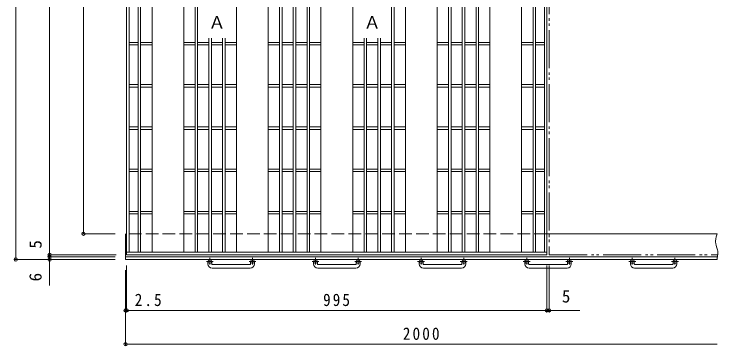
# Model space of a CAD drawing. Units: millimetres at full size, sheet at 1:10; details may follow other scales. Extents: x -1867 to 2123, y -1937 to 1840.
# Drawn here: x -1832 to -166, y -235 to 551 of the extents above; entities that cross this region are included whole.
import ezdxf
from ezdxf.enums import TextEntityAlignment as Align

# ---------------------------------------------------------------- set-up
doc = ezdxf.new("R2010")
doc.units = ezdxf.units.MM
doc.header["$LTSCALE"] = 10
doc.header["$PDMODE"] = 32
doc.header["$PDSIZE"] = 8
for name, pattern in [('CHAIN1', [8, 5, -1, 1, -1]), ('DASHED3', [4, 3, -1]), ('DOUBLE_CHAIN2', [12.8, 9, -1, 0.6, -0.6, 0.6, -1])]:
    doc.linetypes.add(name, pattern=pattern)
for name, color, linetype, lineweight in [('C-1', 2, 'Continuous', 9), ('C-2', 3, 'Continuous', 9), ('C-4', 7, 'Continuous', 9)]:
    doc.layers.add(name, color=color, linetype=linetype, lineweight=lineweight)
doc.styles.add('ＭＳ ゴシック', font='')
doc.styles.get('ＭＳ ゴシック').set_extended_font_data('MS Gothic')

msp = doc.modelspace()

# ---------------------------------------------------------------- linework, layer by layer
at = {"layer": 'C-1'}
for p, q in [((-1567.76, 30.54), (-1567.76, -30.46)), ((-167.76, 30.54), (-570.26, 30.54)), ((-166.6, -24.46), (-1567.76, -24.46)), ((-167.76, -30.46), (-1567.76, -30.46)), ((-1372.76, -41.06), (-1372.76, -34.96)), ((-1363.76, -41.06), (-1363.76, -34.96)), ((-1362.76, -42.06), (-1272.76, -42.06)), ((-1271.76, -41.06), (-1271.76, -34.96)), ((-1262.76, -41.06), (-1262.76, -34.96)), ((-1122.76, -41.06), (-1122.76, -34.96)), ((-1113.76, -41.06), (-1113.76, -34.96)), ((-1112.76, -42.06), (-1022.76, -42.06)), ((-1021.76, -41.06), (-1021.76, -34.96)), ((-1012.76, -41.06), (-1012.76, -34.96)), ((-872.76, -41.06), (-872.76, -34.96)), ((-863.76, -41.06), (-863.76, -34.96)), ((-862.76, -42.06), (-772.76, -42.06)), ((-771.76, -41.06), (-771.76, -34.96)), ((-762.76, -41.06), (-762.76, -34.96)), ((-622.76, -41.06), (-622.76, -34.96)), ((-613.76, -41.06), (-613.76, -34.96)), ((-612.76, -42.06), (-522.76, -42.06)), ((-521.76, -41.06), (-521.76, -34.96)), ((-512.76, -41.06), (-512.76, -34.96)), ((-372.76, -41.06), (-372.76, -34.96)), ((-363.76, -41.06), (-363.76, -34.96)), ((-362.76, -42.06), (-272.76, -42.06)), ((-271.76, -41.06), (-271.76, -34.96)), ((-262.76, -41.06), (-262.76, -34.96)), ((-1272.76, -51.06), (-1362.76, -51.06)), ((-1022.76, -51.06), (-1112.76, -51.06)), ((-772.76, -51.06), (-862.76, -51.06)), ((-522.76, -51.06), (-612.76, -51.06)), ((-272.76, -51.06), (-362.76, -51.06))]:
    msp.add_line(p, q, dxfattribs=at)
at = {"layer": 'C-1', "linetype": 'DASHED3'}
msp.add_line((-570.26, 30.54), (-1567.76, 30.54), dxfattribs=at)
at = {"layer": 'C-1', "linetype": 'CHAIN1'}
for p, q in [((-1368.26, -26.85), (-1368.26, -42.45)), ((-1267.26, -26.85), (-1267.26, -42.45)), ((-1118.26, -26.85), (-1118.26, -42.45)), ((-1017.26, -26.85), (-1017.26, -42.45)), ((-868.26, -26.85), (-868.26, -42.45)), ((-767.26, -26.85), (-767.26, -42.45)), ((-618.26, -26.85), (-618.26, -42.45)), ((-517.26, -26.85), (-517.26, -42.45)), ((-368.26, -26.85), (-368.26, -42.45)), ((-267.26, -26.85), (-267.26, -42.45)), ((-1360.1, -34.96), (-1376.51, -34.96)), ((-1259.1, -34.96), (-1275.51, -34.96)), ((-1110.1, -34.96), (-1126.51, -34.96)), ((-1009.1, -34.96), (-1025.51, -34.96)), ((-860.1, -34.96), (-876.51, -34.96)), ((-759.1, -34.96), (-775.51, -34.96)), ((-610.1, -34.96), (-626.51, -34.96)), ((-509.1, -34.96), (-525.51, -34.96)), ((-360.1, -34.96), (-376.51, -34.96)), ((-259.1, -34.96), (-275.51, -34.96))]:
    msp.add_line(p, q, dxfattribs=at)
at = {"layer": 'C-1'}
msp.add_lwpolyline([(-167.76, 30.54), (-168.6, 27.74), (-169.92, 22.92), (-170.89, 18.11), (-171.31, 13.33), (-171.2, 10.57), (-170.77, 7.59), (-169.46, 2.49), (-167.85, -2.6), (-166.43, -7.72), (-165.88, -10.71), (-165.64, -13.43), (-165.74, -18.16), (-166.32, -22.91), (-167.19, -27.69), (-167.76, -30.46)], dxfattribs=at)
for centre in [(-1368.26, -34.96), (-1267.26, -34.96), (-1118.26, -34.96), (-1017.26, -34.96), (-868.26, -34.96), (-767.26, -34.96), (-618.26, -34.96), (-517.26, -34.96), (-368.26, -34.96), (-267.26, -34.96)]:
    msp.add_circle(centre, 4.5, dxfattribs=at)
for centre, radius, start, end in [((-1362.76, -41.06), 10, 180, 270), ((-1362.76, -41.06), 1, 180, 270), ((-1272.76, -41.06), 10, 270, 0), ((-1272.76, -41.06), 1, 270, 0), ((-1112.76, -41.06), 10, 180, 270), ((-1112.76, -41.06), 1, 180, 270), ((-1022.76, -41.06), 10, 270, 0), ((-1022.76, -41.06), 1, 270, 0), ((-862.76, -41.06), 10, 180, 270), ((-862.76, -41.06), 1, 180, 270), ((-772.76, -41.06), 10, 270, 0), ((-772.76, -41.06), 1, 270, 0), ((-612.76, -41.06), 10, 180, 270), ((-612.76, -41.06), 1, 180, 270), ((-522.76, -41.06), 10, 270, 0), ((-522.76, -41.06), 1, 270, 0), ((-362.76, -41.06), 10, 180, 270), ((-362.76, -41.06), 1, 180, 270), ((-272.76, -41.06), 10, 270, 0), ((-272.76, -41.06), 1, 270, 0)]:
    msp.add_arc(centre, radius, start, end, dxfattribs=at)
at = {"layer": 'C-2'}
for p, q in [((-1565.26, 1280.54), (-1565.26, -19.46)), ((-1559.26, 1274.54), (-1559.26, -13.46)), ((-1538.26, 1274.54), (-1538.26, -13.46)), ((-1532.26, 1274.54), (-1532.26, -13.46)), ((-1505.26, 1274.54), (-1505.26, -13.46)), ((-1430.26, 1274.54), (-1430.26, -13.46)), ((-1403.26, 1274.54), (-1403.26, -13.46)), ((-1397.26, 1274.54), (-1397.26, -13.46)), ((-1305.26, 1274.54), (-1305.26, -13.46)), ((-1230.26, 1274.54), (-1230.26, -13.46)), ((-1203.26, 1274.54), (-1203.26, -13.46)), ((-1197.26, 1274.54), (-1197.26, -13.46)), ((-1170.76, 1274.54), (-1170.76, -13.46)), ((-1164.76, 1274.54), (-1164.76, -13.46)), ((-1138.26, 1274.54), (-1138.26, -13.46)), ((-1132.26, 1274.54), (-1132.26, -13.46)), ((-1105.26, 1274.54), (-1105.26, -13.46)), ((-1030.26, 1274.54), (-1030.26, -13.46)), ((-938.26, 1274.54), (-938.26, -13.46)), ((-932.26, 1274.54), (-932.26, -13.46)), ((-905.26, 1274.54), (-905.26, -13.46)), ((-830.26, 1274.54), (-830.26, -13.46)), ((-803.26, 1274.54), (-803.26, -13.46)), ((-797.26, 1274.54), (-797.26, -13.46)), ((-770.76, 1274.54), (-770.76, -13.46)), ((-764.76, 1274.54), (-764.76, -13.46)), ((-738.26, 1274.54), (-738.26, -13.46)), ((-732.26, 1274.54), (-732.26, -13.46)), ((-576.26, 1274.54), (-576.26, -13.46)), ((-570.26, 1280.54), (-570.26, -19.46)), ((-705.26, 993.54), (-705.26, -13.46)), ((-630.26, 993.54), (-630.26, -13.46)), ((-603.26, 993.54), (-603.26, -13.46)), ((-597.26, 993.54), (-597.26, -13.46)), ((-1538.26, 483.54), (-1559.26, 483.54)), ((-1505.26, 483.54), (-1532.26, 483.54)), ((-1403.26, 483.54), (-1430.26, 483.54)), ((-1370.76, 483.54), (-1397.26, 483.54)), ((-1370.76, 493.54), (-1370.76, -13.46)), ((-1364.76, 493.54), (-1364.76, -13.46)), ((-1338.26, 483.54), (-1364.76, 483.54)), ((-1338.26, 493.54), (-1338.26, -13.46)), ((-1332.26, 493.54), (-1332.26, -13.46)), ((-1305.26, 483.54), (-1332.26, 483.54)), ((-1203.26, 483.54), (-1230.26, 483.54)), ((-1170.76, 483.54), (-1197.26, 483.54)), ((-1138.26, 483.54), (-1164.76, 483.54)), ((-1105.26, 483.54), (-1132.26, 483.54)), ((-1003.26, 483.54), (-1030.26, 483.54)), ((-1003.26, 493.54), (-1003.26, -13.46)), ((-997.26, 493.54), (-997.26, -13.46)), ((-970.76, 483.54), (-997.26, 483.54)), ((-970.76, 493.54), (-970.76, -13.46)), ((-964.76, 493.54), (-964.76, -13.46)), ((-938.26, 483.54), (-964.76, 483.54)), ((-905.26, 483.54), (-932.26, 483.54)), ((-803.26, 483.54), (-830.26, 483.54)), ((-770.76, 483.54), (-797.26, 483.54)), ((-738.26, 483.54), (-764.76, 483.54)), ((-705.26, 483.54), (-732.26, 483.54)), ((-603.26, 483.54), (-630.26, 483.54)), ((-576.26, 483.54), (-597.26, 483.54)), ((-1538.26, 477.54), (-1559.26, 477.54)), ((-1505.26, 477.54), (-1532.26, 477.54)), ((-1403.26, 477.54), (-1430.26, 477.54)), ((-1370.76, 477.54), (-1397.26, 477.54)), ((-1338.26, 477.54), (-1364.76, 477.54)), ((-1305.26, 477.54), (-1332.26, 477.54)), ((-1203.26, 477.54), (-1230.26, 477.54)), ((-1170.76, 477.54), (-1197.26, 477.54)), ((-1138.26, 477.54), (-1164.76, 477.54)), ((-1105.26, 477.54), (-1132.26, 477.54)), ((-1003.26, 477.54), (-1030.26, 477.54)), ((-970.76, 477.54), (-997.26, 477.54)), ((-938.26, 477.54), (-964.76, 477.54)), ((-905.26, 477.54), (-932.26, 477.54)), ((-803.26, 477.54), (-830.26, 477.54)), ((-770.76, 477.54), (-797.26, 477.54)), ((-738.26, 477.54), (-764.76, 477.54)), ((-705.26, 477.54), (-732.26, 477.54)), ((-603.26, 477.54), (-630.26, 477.54)), ((-576.26, 477.54), (-597.26, 477.54)), ((-1538.26, 383.54), (-1559.26, 383.54)), ((-1505.26, 383.54), (-1532.26, 383.54)), ((-1403.26, 383.54), (-1430.26, 383.54)), ((-1370.76, 383.54), (-1397.26, 383.54)), ((-1338.26, 383.54), (-1364.76, 383.54)), ((-1305.26, 383.54), (-1332.26, 383.54)), ((-1203.26, 383.54), (-1230.26, 383.54)), ((-1170.76, 383.54), (-1197.26, 383.54)), ((-1138.26, 383.54), (-1164.76, 383.54)), ((-1105.26, 383.54), (-1132.26, 383.54)), ((-1003.26, 383.54), (-1030.26, 383.54)), ((-970.76, 383.54), (-997.26, 383.54)), ((-938.26, 383.54), (-964.76, 383.54)), ((-905.26, 383.54), (-932.26, 383.54)), ((-803.26, 383.54), (-830.26, 383.54)), ((-770.76, 383.54), (-797.26, 383.54)), ((-738.26, 383.54), (-764.76, 383.54)), ((-705.26, 383.54), (-732.26, 383.54)), ((-603.26, 383.54), (-630.26, 383.54)), ((-576.26, 383.54), (-597.26, 383.54)), ((-1538.26, 377.54), (-1559.26, 377.54)), ((-1505.26, 377.54), (-1532.26, 377.54)), ((-1403.26, 377.54), (-1430.26, 377.54)), ((-1370.76, 377.54), (-1397.26, 377.54)), ((-1338.26, 377.54), (-1364.76, 377.54)), ((-1305.26, 377.54), (-1332.26, 377.54)), ((-1203.26, 377.54), (-1230.26, 377.54)), ((-1170.76, 377.54), (-1197.26, 377.54)), ((-1138.26, 377.54), (-1164.76, 377.54)), ((-1105.26, 377.54), (-1132.26, 377.54)), ((-1003.26, 377.54), (-1030.26, 377.54)), ((-970.76, 377.54), (-997.26, 377.54)), ((-938.26, 377.54), (-964.76, 377.54)), ((-905.26, 377.54), (-932.26, 377.54)), ((-803.26, 377.54), (-830.26, 377.54)), ((-770.76, 377.54), (-797.26, 377.54)), ((-738.26, 377.54), (-764.76, 377.54)), ((-705.26, 377.54), (-732.26, 377.54)), ((-603.26, 377.54), (-630.26, 377.54)), ((-576.26, 377.54), (-597.26, 377.54)), ((-1538.26, 283.54), (-1559.26, 283.54)), ((-1505.26, 283.54), (-1532.26, 283.54)), ((-1403.26, 283.54), (-1430.26, 283.54)), ((-1370.76, 283.54), (-1397.26, 283.54)), ((-1338.26, 283.54), (-1364.76, 283.54)), ((-1305.26, 283.54), (-1332.26, 283.54)), ((-1203.26, 283.54), (-1230.26, 283.54)), ((-1170.76, 283.54), (-1197.26, 283.54)), ((-1138.26, 283.54), (-1164.76, 283.54)), ((-1105.26, 283.54), (-1132.26, 283.54)), ((-1003.26, 283.54), (-1030.26, 283.54)), ((-970.76, 283.54), (-997.26, 283.54)), ((-938.26, 283.54), (-964.76, 283.54)), ((-905.26, 283.54), (-932.26, 283.54)), ((-803.26, 283.54), (-830.26, 283.54)), ((-770.76, 283.54), (-797.26, 283.54)), ((-738.26, 283.54), (-764.76, 283.54)), ((-705.26, 283.54), (-732.26, 283.54)), ((-603.26, 283.54), (-630.26, 283.54)), ((-576.26, 283.54), (-597.26, 283.54)), ((-1538.26, 277.54), (-1559.26, 277.54)), ((-1505.26, 277.54), (-1532.26, 277.54)), ((-1403.26, 277.54), (-1430.26, 277.54)), ((-1370.76, 277.54), (-1397.26, 277.54)), ((-1338.26, 277.54), (-1364.76, 277.54)), ((-1305.26, 277.54), (-1332.26, 277.54)), ((-1203.26, 277.54), (-1230.26, 277.54)), ((-1170.76, 277.54), (-1197.26, 277.54)), ((-1138.26, 277.54), (-1164.76, 277.54)), ((-1105.26, 277.54), (-1132.26, 277.54)), ((-1003.26, 277.54), (-1030.26, 277.54)), ((-970.76, 277.54), (-997.26, 277.54)), ((-938.26, 277.54), (-964.76, 277.54)), ((-905.26, 277.54), (-932.26, 277.54)), ((-803.26, 277.54), (-830.26, 277.54)), ((-770.76, 277.54), (-797.26, 277.54)), ((-738.26, 277.54), (-764.76, 277.54)), ((-705.26, 277.54), (-732.26, 277.54)), ((-603.26, 277.54), (-630.26, 277.54)), ((-576.26, 277.54), (-597.26, 277.54)), ((-1538.26, 183.54), (-1559.26, 183.54)), ((-1505.26, 183.54), (-1532.26, 183.54)), ((-1403.26, 183.54), (-1430.26, 183.54)), ((-1370.76, 183.54), (-1397.26, 183.54)), ((-1338.26, 183.54), (-1364.76, 183.54)), ((-1305.26, 183.54), (-1332.26, 183.54)), ((-1203.26, 183.54), (-1230.26, 183.54)), ((-1170.76, 183.54), (-1197.26, 183.54)), ((-1138.26, 183.54), (-1164.76, 183.54)), ((-1105.26, 183.54), (-1132.26, 183.54)), ((-1003.26, 183.54), (-1030.26, 183.54)), ((-970.76, 183.54), (-997.26, 183.54)), ((-938.26, 183.54), (-964.76, 183.54)), ((-905.26, 183.54), (-932.26, 183.54)), ((-803.26, 183.54), (-830.26, 183.54)), ((-770.76, 183.54), (-797.26, 183.54)), ((-738.26, 183.54), (-764.76, 183.54)), ((-705.26, 183.54), (-732.26, 183.54)), ((-603.26, 183.54), (-630.26, 183.54)), ((-576.26, 183.54), (-597.26, 183.54)), ((-1538.26, 177.54), (-1559.26, 177.54)), ((-1505.26, 177.54), (-1532.26, 177.54)), ((-1403.26, 177.54), (-1430.26, 177.54)), ((-1370.76, 177.54), (-1397.26, 177.54)), ((-1338.26, 177.54), (-1364.76, 177.54)), ((-1305.26, 177.54), (-1332.26, 177.54)), ((-1203.26, 177.54), (-1230.26, 177.54)), ((-1170.76, 177.54), (-1197.26, 177.54)), ((-1138.26, 177.54), (-1164.76, 177.54)), ((-1105.26, 177.54), (-1132.26, 177.54)), ((-1003.26, 177.54), (-1030.26, 177.54)), ((-970.76, 177.54), (-997.26, 177.54)), ((-938.26, 177.54), (-964.76, 177.54)), ((-905.26, 177.54), (-932.26, 177.54)), ((-803.26, 177.54), (-830.26, 177.54)), ((-770.76, 177.54), (-797.26, 177.54)), ((-738.26, 177.54), (-764.76, 177.54)), ((-705.26, 177.54), (-732.26, 177.54)), ((-603.26, 177.54), (-630.26, 177.54)), ((-576.26, 177.54), (-597.26, 177.54)), ((-1538.26, 83.54), (-1559.26, 83.54)), ((-1505.26, 83.54), (-1532.26, 83.54)), ((-1403.26, 83.54), (-1430.26, 83.54)), ((-1370.76, 83.54), (-1397.26, 83.54)), ((-1338.26, 83.54), (-1364.76, 83.54)), ((-1305.26, 83.54), (-1332.26, 83.54)), ((-1203.26, 83.54), (-1230.26, 83.54)), ((-1170.76, 83.54), (-1197.26, 83.54)), ((-1138.26, 83.54), (-1164.76, 83.54)), ((-1105.26, 83.54), (-1132.26, 83.54)), ((-1003.26, 83.54), (-1030.26, 83.54)), ((-970.76, 83.54), (-997.26, 83.54)), ((-938.26, 83.54), (-964.76, 83.54)), ((-905.26, 83.54), (-932.26, 83.54)), ((-803.26, 83.54), (-830.26, 83.54)), ((-770.76, 83.54), (-797.26, 83.54)), ((-738.26, 83.54), (-764.76, 83.54)), ((-705.26, 83.54), (-732.26, 83.54)), ((-603.26, 83.54), (-630.26, 83.54)), ((-576.26, 83.54), (-597.26, 83.54)), ((-1538.26, 77.54), (-1559.26, 77.54)), ((-1505.26, 77.54), (-1532.26, 77.54)), ((-1403.26, 77.54), (-1430.26, 77.54)), ((-1370.76, 77.54), (-1397.26, 77.54)), ((-1338.26, 77.54), (-1364.76, 77.54)), ((-1305.26, 77.54), (-1332.26, 77.54)), ((-1203.26, 77.54), (-1230.26, 77.54)), ((-1170.76, 77.54), (-1197.26, 77.54)), ((-1138.26, 77.54), (-1164.76, 77.54)), ((-1105.26, 77.54), (-1132.26, 77.54)), ((-1003.26, 77.54), (-1030.26, 77.54)), ((-970.76, 77.54), (-997.26, 77.54)), ((-938.26, 77.54), (-964.76, 77.54)), ((-905.26, 77.54), (-932.26, 77.54)), ((-803.26, 77.54), (-830.26, 77.54)), ((-770.76, 77.54), (-797.26, 77.54)), ((-738.26, 77.54), (-764.76, 77.54)), ((-705.26, 77.54), (-732.26, 77.54)), ((-603.26, 77.54), (-630.26, 77.54)), ((-576.26, 77.54), (-597.26, 77.54)), ((-570.26, -13.46), (-1565.26, -13.46)), ((-570.26, -19.46), (-1565.26, -19.46))]:
    msp.add_line(p, q, dxfattribs=at)
at = {"layer": 'C-2', "linetype": 'DOUBLE_CHAIN2'}
for p, q in [((-565.26, 1280.54), (-565.26, -19.46)), ((-565.26, -19.46), (-165.9, -19.46))]:
    msp.add_line(p, q, dxfattribs=at)
at = {"layer": 'C-4'}
for p, q in [((-1747.76, -91.96), (-1747.76, 1344.89)), ((-1827.76, -30.46), (-1827.76, 1291.54)), ((-1667.76, 30.54), (-1667.76, 1230.54)), ((-1592.76, 30.54), (-1670.76, 30.54)), ((-1592.76, -30.46), (-1830.76, -30.46)), ((-1590.26, -19.46), (-1750.76, -19.46)), ((-1592.76, -24.46), (-1750.76, -24.46)), ((-1565.26, -44.46), (-1565.26, -154.06)), ((-570.26, -44.46), (-570.26, -154.06)), ((-565.26, -44.46), (-565.26, -154.06)), ((-1567.76, -55.46), (-1567.76, -234.06)), ((-1567.76, -151.06), (-1565.26, -151.06)), ((-1565.26, -151.06), (-492.89, -151.06)), ((-1567.76, -231.06), (-167.76, -231.06))]:
    msp.add_line(p, q, dxfattribs=at)
for p in [(-1667.76, 30.54), (-1747.76, -19.46), (-1827.76, -30.46), (-1747.76, -24.46), (-1747.76, -30.46), (-1567.76, -151.06), (-1565.26, -151.06), (-570.26, -151.06), (-565.26, -151.06), (-1567.76, -231.06)]:
    msp.add_point(p, dxfattribs=at)

# ---------------------------------------------------------------- texts
at = {"layer": 'C-4', "color": 2, "style": 'ＭＳ ゴシック'}
for s, p in [('Ａ', (-1371.51, 507.49)), ('Ａ', (-1004.01, 507.49)), ('5', (-534.95, -141.06))]:
    msp.add_text(s, height=29.33, dxfattribs=at).set_placement(p, align=Align.BOTTOM_LEFT)
for s, p in [('5', (-1757.76, -4.66)), ('6', (-1757.76, -82.22))]:
    msp.add_text(s, height=29.33, rotation=90, dxfattribs=at).set_placement(p, align=Align.BOTTOM_LEFT)
at = {"layer": 'C-4', "color": 2, "char_height": 29.33, "attachment_point": 7, "style": 'ＭＳ ゴシック'}
for s, insert in [('\\T1.27;\\W0.9;2.5', (-1546.06, -141.06)), ('\\T1.27;\\W0.9;995', (-1100.26, -141.06)), ('\\T1.28;\\W0.9;2000', (-911.51, -221.06))]:
    msp.add_mtext(s, dxfattribs=dict(at, insert=insert))

doc.saveas('drawing.dxf')
